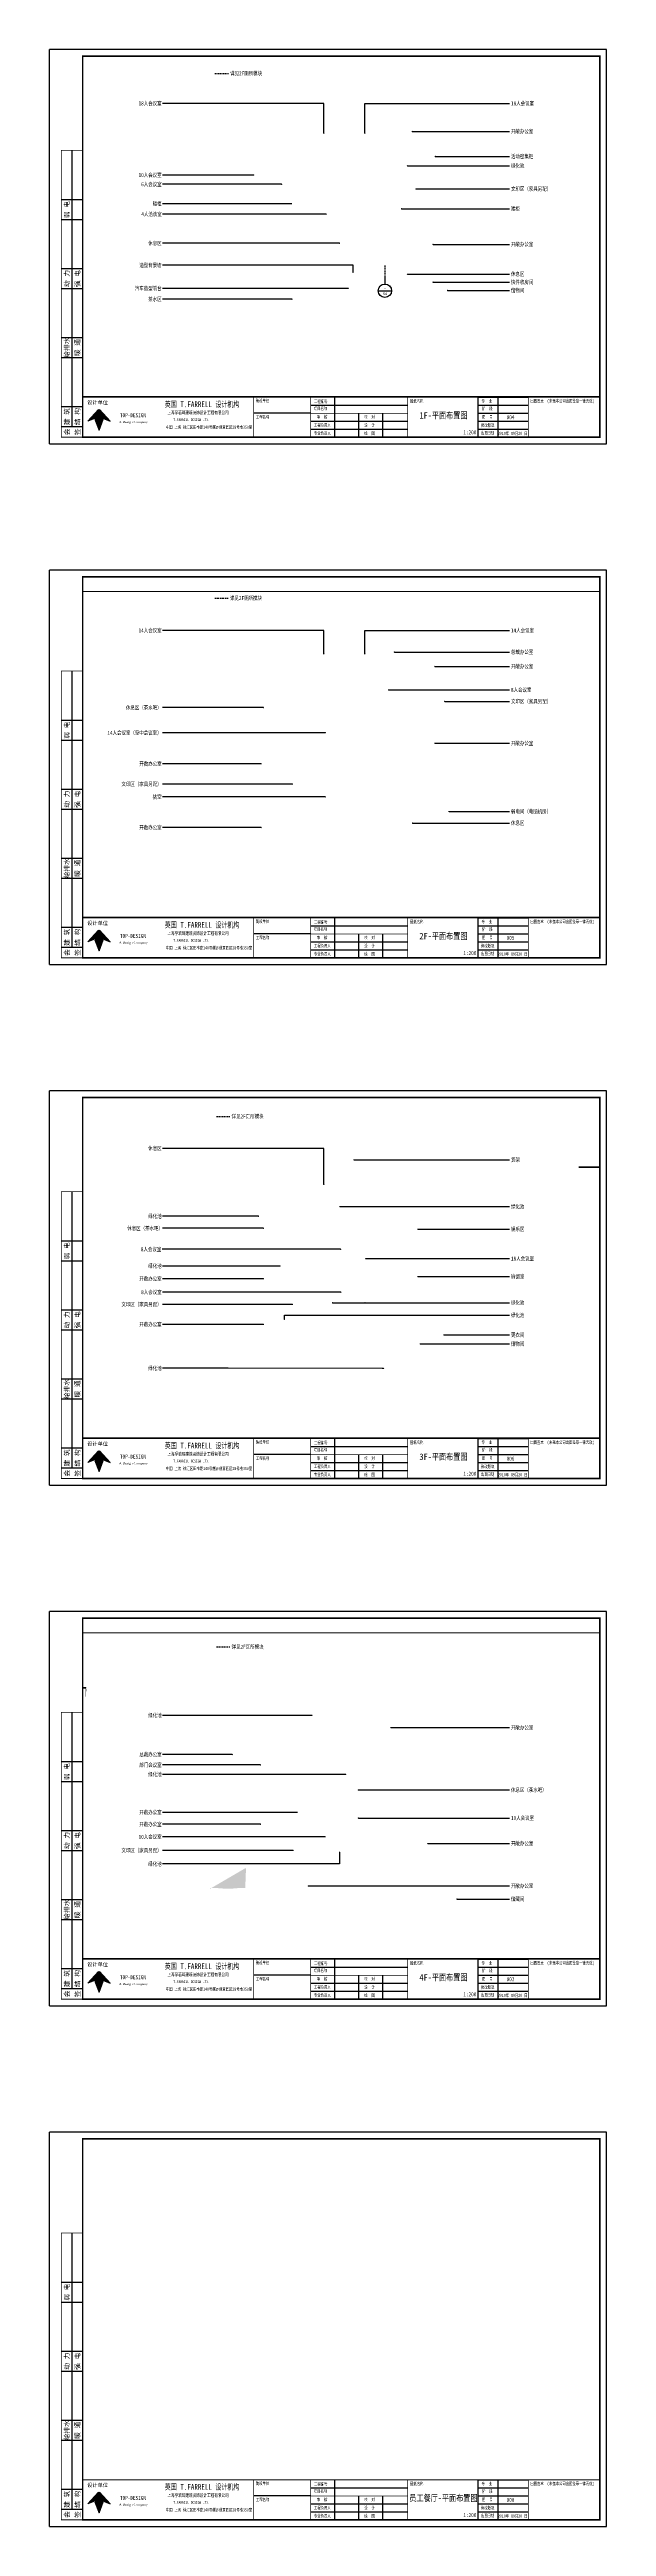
# Paper-space layout 'Layout1' of a CAD drawing. Extents: x 39229 to 39649, y 31468 to 33334.
# The model-space entities are those that its viewports show. They can reach past a viewport. Long polylines and large blocks are cut down to what shows.
import ezdxf
from ezdxf.enums import TextEntityAlignment as Align

# ---------------------------------------------------------------- set-up
doc = ezdxf.new("R2010")
doc.units = 0
doc.header["$LTSCALE"] = 1000
doc.header["$MEASUREMENT"] = 0
doc.header["$PDMODE"] = 1
doc.linetypes.add('HIDDEN2', pattern=[0.1875, 0.125, -0.0625])
doc.layers.get('0').update_dxf_attribs({"linetype": 'CONTINUOUS'})
doc.layers.get('Defpoints').update_dxf_attribs({"linetype": 'CONTINUOUS'})
doc.layers.add('24-布局标注', color=7, linetype='CONTINUOUS', lineweight=18)
for name, color, linetype in [('3', 3, 'CONTINUOUS'), ('8', 253, 'CONTINUOUS'), ('TK', 126, 'CONTINUOUS'), ('WALL', 7, 'CONTINUOUS'), ('图框', 7, 'CONTINUOUS'), ('家具', 2, 'CONTINUOUS')]:
    doc.layers.add(name, color=color, linetype=linetype)
doc.styles.add('-宋体', font='', dxfattribs={"width": 0.8})
doc.styles.add('DIM_FONT', font='romans.shx', dxfattribs={"width": 0.7, "height": 250, "bigfont": 'hztxt.shx'})
doc.styles.add('TKZ1', font='', dxfattribs={"width": 0.7})
doc.styles.add('TKZ2', font='', dxfattribs={"width": 0.7})
doc.styles.add('文字', font='')
doc.styles.get('-宋体').set_extended_font_data('SimSun')
doc.styles.get('TKZ1').set_extended_font_data('SimSun')
doc.styles.get('TKZ2').set_extended_font_data('SimSun')
doc.styles.get('文字').set_extended_font_data('NSimSun')
doc.dimstyles.new('50', dxfattribs={"dimscale": 50, "dimtxt": 2.5, "dimasz": 1, "dimexe": 1, "dimexo": 0, "dimgap": 0.6, "dimtad": 1, "dimdec": 0, "dimrnd": 10, "dimzin": 0, "dimdsep": 32, "dimtxsty": 'DIM_FONT', "dimblk": 'ARCHTICK', "dimcen": 0, "dimdle": 1, "dimclrd": 1, "dimclre": 1, "dimclrt": 2, "dimadec": 3, "dimazin": 0, "dimtfac": 1, "dimtdec": 0, "dimtix": 1, "dimtmove": 2, "dimatfit": 3, "dimldrblk": 'DOT', "dimfxl": 10, "dimfxlon": 1, "dimtolj": 1, "dimtzin": 0, "dimlwd": -1, "dimarcsym": 2})

# ---------------------------------------------------------------- blocks, each defined once
blk = doc.blocks.new('图框')
at = {"layer": '8'}
for points in [[(233934.0109338927, 77822.7593354606), (233930.3346079904, 76701.6397161656), (232299.088011803, 76047.44820874045)], [(233994.0117569733, 76611.5115698115), (233361.4810682106, 76349.97186672548), (233997.7242672014, 74692.17519163573), (234614.4641230124, 76352.0791214914)], [(234054.0125800687, 77822.7593354606), (234057.6889059711, 76701.6397161656), (235688.9355021435, 76047.44820874045)]]:
    blk.add_hatch(color=256, dxfattribs=at).paths.add_polyline_path(points)
at = {"layer": '8', "color": 4}
for points in [[(233934.0109338927, 77822.7593354606), (233930.3346079904, 76701.6397161656), (232299.088011803, 76047.44820874045), (233934.0109338927, 77822.7593354606)], [(233994.0117569733, 76611.5115698115), (233361.4810682106, 76349.97186672548), (233997.7242672014, 74692.17519163573), (234614.4641230124, 76352.0791214914), (233994.0117569733, 76611.5115698115)], [(233994.0117569733, 76611.5115698115), (233997.7242672014, 74692.17519163573)], [(234054.0125800687, 77822.7593354606), (234057.6889059711, 76701.6397161656), (235688.9355021435, 76047.44820874045), (234054.0125800687, 77822.7593354606)]]:
    blk.add_lwpolyline(points, dxfattribs=at)
at = {"layer": 'TK'}
for p, q in [((226520.0166140358, 72646.20060098897), (226520.0166140358, 132046.200600989)), ((310520.0166140358, 132046.200600989), (226520.0166140358, 132046.200600989)), ((310520.0166140358, 72646.20060098897), (310520.0166140358, 132046.200600989)), ((229920.0166140358, 75246.20060099049), (229920.0166140358, 116846.2006009905)), ((228320.0166140358, 109446.2006009912), (231520.0166140358, 109446.2006009912)), ((228320.0166140358, 106446.2006009912), (231520.0166140358, 106446.2006009912)), ((228320.0166140358, 99046.20060099049), (231520.0166140358, 99046.20060099049)), ((228320.0166140358, 96046.20060099049), (231520.0166140358, 96046.20060099049)), ((228320.0166140358, 88646.20060099049), (231520.0166140358, 88646.20060099049)), ((228320.0166140358, 85646.20060099049), (231520.0166140358, 85646.20060099049)), ((265920.0166140358, 78446.20060098897), (280520.0166140358, 78446.20060098897)), ((269520.0166140359, 79674.54705768189), (269520.0166140358, 73646.20060098897)), ((291056.1312599344, 79674.54705768189), (298733.2966142651, 79674.54705768189)), ((291120.0166140358, 79674.5470576819), (291120.0166140358, 73646.20060098897)), ((291120.0166140358, 78446.20060098897), (298720.0166140358, 78446.20060098897)), ((294120.0166140358, 79674.5470576819), (294120.0166140358, 73646.20060098897)), ((309520.0166140358, 79787.93288445355), (309520.0166140358, 73646.20060098897)), ((228320.0166140358, 78246.20060099049), (231520.0166140358, 78246.20060099049)), ((228320.0166140358, 75246.20060099049), (231520.0166140358, 75246.20060099049)), ((265920.0166140358, 77246.20060098906), (257320.0166140358, 77246.20060098906)), ((265920.0166140358, 76046.20060098897), (280520.0166140358, 76046.20060098897)), ((265920.0166140358, 74846.20060098897), (280520.0166140358, 74846.20060098897)), ((273120.0166140358, 77246.20060098897), (273120.0166140358, 73646.20060098897)), ((276720.0166140358, 77246.20060098897), (276720.0166140358, 73646.20060098897)), ((291120.0166140358, 77246.20060098897), (298720.0166140358, 77246.20060098897)), ((291120.0166140358, 76046.20060098897), (298720.0166140358, 76046.20060098897)), ((291120.0166140358, 74846.20060098897), (298720.0166140358, 74846.20060098897)), ((226520.0166140358, 72646.20060098897), (310520.0166140358, 72646.20060098897)), ((291056.1312599344, 73674.54705768189), (298733.2966142651, 73674.54705768189))]:
    blk.add_line(p, q, dxfattribs=at)
at = {"layer": 'TK', "const_width": 240}
blk.add_lwpolyline([(309520.0166140358, 73646.20060098897), (309520.0166140358, 131046.200600989), (231520.0166140358, 131046.200600989), (231520.0166140358, 73646.20060098897)], close=True, dxfattribs=at)
at = {"layer": 'TK', "const_width": 120}
for points in [[(231520.0166140358, 73646.20060098897), (228320.0166140358, 73646.20060098897), (228320.0166140358, 116846.2006009908), (231520.0166140358, 116846.2006009908)], [(309520.0166140358, 79646.20060098897), (231520.0166140358, 79646.20060098897)], [(257320.0166140358, 79674.54705768182), (257320.0166140358, 73646.20060098897)], [(265920.0166140358, 79674.54705768182), (265920.0166140358, 73646.20060098897)], [(280520.0166140358, 79674.54705768182), (280520.0166140358, 73646.20060098897)], [(298720.0166140358, 79674.54705768189), (298720.0166140358, 73646.20060098899)], [(280520.0166140358, 77246.20060098906), (265920.0166140358, 77246.20060098906)]]:
    blk.add_lwpolyline(points, dxfattribs=at)
at = {"layer": 'TK', "style": 'TKZ2'}
for s, p in [('弱 电', (229120.0166140358, 107946.2006009912)), ('动 力', (229120.0166140358, 97546.20060099049)), ('强 电', (230720.0166140358, 97546.20060099049)), ('给排水', (229120.0166140358, 87146.20060099049)), ('暖 通', (230720.0166140358, 87146.20060099049)), ('建 筑', (229120.0166140358, 76746.20060099049)), ('会', (229120.0166140358, 74446.20060099049)), ('结 构', (230720.0166140358, 76746.20060099049)), ('签', (230720.0166140358, 74446.20060099049))]:
    blk.add_text(s, height=720, rotation=90, dxfattribs=at).set_placement(p, align=Align.MIDDLE)
blk.add_text('设计单位', height=560, dxfattribs=at).set_placement((232206.4414944764, 78596.25848867797))
at = {"layer": 'TK'}
for s, height, style, width, p in [('英国 T.FARRELL 设计机构', 864, 'TKZ2', 0.75, (249541.687371708, 78627.33021254999)), ('工程编号', 480, 'TKZ2', 0.75, (267420.7562651639, 79047.55574975339)), ('图纸名称', 480, 'TKZ2', 0.75, (281893.786044633, 79095.99490811638)), ('专  业', 480, 'TKZ2', 0.75, (292476.4607198968, 79103.2504416999)), ('出图签章', 480, 'TKZ2', 0.75, (300037.6690059672, 79113.67446010938)), ('(未盖本公司出图签章一律无效)', 480, 'TKZ2', 0.75, (305129.0250233859, 79085.81885505283)), ('TOP-DESIGN ', 599.3364489315401, 'TKZ1', 0.8, (239304.4390093522, 76947.45885475446)), ('上海孚若珥建筑装饰设计工程有限公司', 518.4, 'TKZ2', 0.75, (248915.6321719947, 77363.4857263783)), ('中国 上海 徐汇区田林路140号越界创意园区28号楼350室', 480, 'TKZ2', 0.75, (250570.3013151905, 75165.63651060496)), ('T.FARRELL DESIGN LTD.', 400, 'TKZ1', 0.8, (247945.9835773349, 76270.75810400721)), ('项目名称', 480, 'TKZ2', 0.75, (267386.0906033019, 77977.24574779597)), ('工程负责人', 480, 'TKZ2', 0.75, (267664.0580421938, 75482.6123908013)), ('审  核', 480, 'TKZ2', 0.75, (267620.3421133523, 76710.95884749421)), ('校  对', 480, 'TKZ2', 0.75, (274789.4700255215, 76710.95884749434)), ('设  计', 480, 'TKZ2', 0.75, (274789.4700255215, 75482.61239080144)), ('修改版次', 480, 'TKZ2', 0.75, (292598.0434805655, 75459.60291653163)), ('阶  段', 480, 'TKZ2', 0.75, (292548.5200597694, 77965.18331851684)), ('图  号', 480, 'TKZ2', 0.75, (292551.5089292616, 76704.01136344676)), ('专业负责人', 480, 'TKZ2', 0.75, (267664.0580421938, 74254.26593410833)), ('绘  图', 480, 'TKZ2', 0.75, (274789.4700255215, 74254.26593410852)), ('出图日期', 480, 'TKZ2', 0.75, (292590.2394579108, 74295.16077331135)), ('2010年 09月20 日', 480, 'TKZ2', 0.75, (296369.906242184, 74236.4071834799))]:
    blk.add_text(s, height=height, dxfattribs=dict(at, style=style, width=width)).set_placement(p, align=Align.MIDDLE)
at = {"layer": 'TK', "style": 'TKZ2', "width": 0.75}
for s, p in [('建设单位', (257640.0715994136, 78903.34510285122)), ('工程名称', (257640.0715994136, 76446.65218946549))]:
    blk.add_text(s, height=480, dxfattribs=at).set_placement(p)
at = {"layer": 'TK', "insert": (237001.953752042, 76086.78610139243), "char_height": 299.66822446577, "width": 13243.30302082183, "attachment_point": 1, "style": 'TKZ1'}
blk.add_mtext('{\\fGeorgia|b0|i0|c0|p18;\\W1.2;A Design Company}', dxfattribs=at)
blk = doc.blocks.new('_ArchTick')
at = {"color": 0, "linetype": 'ByBlock', "const_width": 0.15}
blk.add_lwpolyline([(-0.5, -0.5), (0.5, 0.5)], dxfattribs=at)
blk = doc.blocks.new('_Dot')
at = {"color": 0, "linetype": 'ByBlock', "lineweight": -2}
blk.add_line((-0.5, 0), (-1, 0), dxfattribs=at)
at = {"color": 0, "linetype": 'ByBlock', "const_width": 0.5}
blk.add_lwpolyline([(-0.25, 0, 1), (0.25, 0, 1)], format="xyb", close=True, dxfattribs=at)

msp = doc.modelspace()

# ---------------------------------------------------------------- hatches: boundary and pattern name
h = msp.add_hatch(color=7)
h.paths.add_polyline_path([(472380.4496858142, -85110.62395788028), (472620.4496858142, -85110.62395788028)], flags=16)
h.paths.add_polyline_path([(472380.4496858142, -85110.62395788028), (472380.4496858142, -83730.68315495571)], flags=16)
edge = h.paths.add_edge_path()
edge.add_line((464040.4502021884, -83490.61323959597), (464040.4467878131, -83730.69799630504))
edge.add_line((472380.4496858142, -83730.68315495568), (464040.4467878131, -83730.69799630504))
edge.add_line((472620.4496858142, -83490.62395788028), (464040.4502021884, -83490.61323959597))
edge.add_line((472620.449833001, -83490.62395788045), (472720.449833001, -83490.62395788047))
edge.add_line((472620.4496858142, -83730.68315495568), (472720.4496858142, -83730.6831549557))
edge.add_line((472720.4496858142, -83730.6831549557), (472720.4498330009, -83490.62395788045))
edge.add_line((472620.4496858142, -85110.62395788028), (472620.4496858142, -83730.6831549557))
at = {"layer": '家具'}
h = msp.add_hatch(color=1, dxfattribs=at)
edge = h.paths.add_edge_path(flags=16)
edge.add_line((491360.4498798357, -113760.6534818157), (491360.4498798357, -113880.6534818158))
h.paths.add_polyline_path([(491360.4498798357, -113760.6534818157), (491360.4498798357, -113880.6534818158)], flags=17)
edge = h.paths.add_edge_path()
edge.add_line((496680.4496858142, -110780.6540859946), (496800.4496858142, -110780.6539066205))
edge.add_line((496800.4496858142, -110780.6539066205), (496800.4496858146, -113880.6534818158))
edge.add_line((496680.4496858142, -110780.6539066206), (496680.4496858146, -113760.6534818157))
edge.add_line((491360.4498798357, -113880.6534818158), (496800.4496858146, -113880.6534818158))
edge.add_line((491360.4498798357, -113760.6534818157), (496680.4496858146, -113760.6534818157))
edge.add_line((491360.4498798357, -113760.6534818157), (491360.4498798357, -113880.6534818158))

# ---------------------------------------------------------------- linework, layer by layer
at = {"layer": '家具', "color": 8}
for p in [(242999.6733843983, -93908.8148435965), (242999.6740065104, -94411.30964733634), (242999.6746286225, -94913.80445107617), (242999.6752507346, -95416.29925481601), (242999.6758728467, -95918.79405855585), (242999.6764949588, -96421.28886229568), (242999.6771967219, -93908.81500183967), (242999.6771967219, -93908.81500183967), (242999.6765480594, -94411.30979950358), (242999.6771701715, -94913.80460324342), (242999.6771701715, -94913.80460324342), (242999.6765215092, -95416.29926089193), (242999.6771436213, -95918.79406463177), (242999.6771436213, -95918.79406463177), (242999.677117071, -96923.78366603552), (242999.677117071, -96923.78366603552)]:
    msp.add_point(p, dxfattribs=at)

# ---------------------------------------------------------------- texts
at = {"layer": 'WALL', "color": 2, "insert": (275686.8844001173, -110376.28918117), "char_height": 500, "width": 4518.28482910624, "attachment_point": 1, "style": 'DIM_FONT'}
msp.add_mtext('\\A1;', dxfattribs=at)

psp = doc.layouts.get("Layout1")

# ---------------------------------------------------------------- linework, layer by layer
at = {"color": 7, "const_width": 1}
psp.add_lwpolyline([(39482.2694672834, 33157.05771033576), (39482.2694672834, 33162.2174662313)], dxfattribs=at)
at = {"layer": '24-布局标注', "linetype": 'HIDDEN2', "lineweight": -3, "ltscale": 0.01}
for p, q in [((39354.11893758141, 33315.61788459124), (39364.32503452602, 33315.61788459124)), ((39482.2694672834, 33171.05357797357), (39482.2694672834, 33162.2174662313)), ((39354.0044936943, 32920.3820093732), (39364.21059063891, 32920.3820093732)), ((39355.22420001404, 32529.93956433607), (39365.43029695865, 32529.93956433607)), ((39355.20799395118, 32130.41542347045), (39365.41409089579, 32130.41542347045))]:
    psp.add_line(p, q, dxfattribs=at)
at = {"layer": '24-布局标注', "color": 6, "lineweight": -3, "ltscale": 2.5}
psp.add_line((39477.21332672037, 33152.00157040464), (39487.32560784645, 33152.00156966617), dxfattribs=at)
at = {"layer": '24-布局标注', "linetype": 'HIDDEN2', "lineweight": -3, "ltscale": 0.01, "const_width": 0.015}
for points in [[(39354.11893758141, 33291.27184969354), (39354.11893758141, 33291.27184969354), (39354.11893758141, 33315.61788459124)], [(39354.0044936943, 32892.22643252498), (39354.0044936943, 32892.22643252498), (39354.0044936943, 32920.3820093732)], [(39355.22420001404, 32501.78398748785), (39355.22420001404, 32501.78398748785), (39355.22420001404, 32529.93956433607)], [(39355.20799395118, 32097.16032889179), (39355.20799395118, 32097.16032889179), (39355.20799395118, 32130.41542347045)]]:
    psp.add_lwpolyline(points, dxfattribs=at)
for points in [[(39354.11893758141, 33291.27184969354), (39427.85366362394, 33291.27184969354), (39427.85366362394, 33261.42462020054), (39354.11893758141, 33261.42462020054)], [(39482.2694672834, 33205.12483944384), (39486.75338899194, 33205.12483944384), (39486.75338899194, 33171.05357797357), (39482.2694672834, 33171.05357797357)], [(39354.0044936943, 32892.22643252498), (39427.73921973683, 32892.22643252498), (39427.73921973683, 32846.43220988477), (39354.0044936943, 32846.43220988477)], [(39355.22420001404, 32501.78398748785), (39424.63961397333, 32501.78398748785), (39424.63961397333, 32455.98976484764), (39355.22420001404, 32455.98976484764)], [(39355.20799395118, 32097.16032889179), (39424.62340791046, 32097.16032889179), (39424.62340791046, 32051.36610625158), (39355.20799395118, 32051.36610625158)]]:
    psp.add_lwpolyline(points, close=True, dxfattribs=at)
at = {"layer": '24-布局标注', "color": 6, "lineweight": -3, "ltscale": 2.5}
psp.add_circle((39482.2694672834, 33152.00156977272), 5.056140563038321, dxfattribs=at)

# ---------------------------------------------------------------- block references
at = {"layer": '图框', "xscale": 0.00500000364263542, "yscale": 0.005000003649911378, "zscale": 0.005000003649135227}
for p in [(38096.7609139485, 32673.45980187592), (38096.7609139485, 32281.23929442079), (38096.7609139485, 31889.01878696566), (38096.7609139485, 31496.79827951053), (38096.7609139485, 31104.57777205541)]:
    psp.add_blockref('图框', p, dxfattribs=at)

# ---------------------------------------------------------------- texts
at = {"color": 2, "style": '-宋体', "width": 0.8}
for s, p in [('详见2F厕所模块', (39365.5848887978, 33314.2083727579)), ('18人会议室', (39577.33342981846, 33291.64544407421)), ('开敞办公室', (39577.33342981846, 33270.53032125217)), ('活动密集柜', (39577.33342981846, 33251.75024502306)), ('绿化池', (39577.33342981846, 33244.65877412516)), ('矮柜', (39577.33342981846, 33212.28843423596)), ('文印区（家具另配）', (39577.33342981846, 33227.23930692632)), ('开敞办公室', (39577.33342981846, 33185.47958306356)), ('休息区', (39577.33342981846, 33163.0772855087)), ('快件收房间', (39577.33342981846, 33157.00243643553)), ('储物间', (39577.33342981846, 33150.77165860885)), ('详见2F厕所模块', (39365.47044491069, 32918.97249753986)), ('14人会议室', (39577.33342981846, 32894.62719641953)), ('总裁办公室', (39577.33342981846, 32878.37035094958)), ('开敞办公室', (39577.33342981846, 32867.4951748163)), ('文印区（家具另配）', (39577.33342981846, 32841.15175376774)), ('8人会议室', (39577.33342981846, 32849.87689290402)), ('开敞办公室', (39577.33342981846, 32809.63261969711)), ('休息区', (39577.33342981846, 32749.53504419207)), ('弱电间（电脑机房）', (39577.33342981846, 32758.2225885822)), ('详见2F厕所模块', (39366.69015123043, 32528.53005250273)), ('货架', (39577.33342981846, 32495.84242591781)), ('绿化池', (39577.33342981846, 32460.61181151638)), ('娱乐区', (39577.33342981846, 32443.53560455378)), ('瑜伽室', (39577.33342981846, 32407.88858897003)), ('18人会议室', (39577.33342981846, 32421.41944441981)), ('绿化池', (39577.33342981846, 32388.1746700482)), ('绿化池', (39577.33342981846, 32378.71370614658)), ('储物间', (39577.33342981846, 32357.22192667284)), ('更衣间', (39577.33342981846, 32363.9348264482)), ('详见2F厕所模块', (39366.67394516757, 32129.00591163711)), ('开敞办公室', (39577.33342981846, 32068.13695361315)), ('休息区（茶水吧）', (39577.33342981846, 32021.17036343984)), ('10人会议室', (39577.33342981846, 32000.0296917895)), ('开敞办公室', (39577.33342981846, 31980.81395430914)), ('开敞办公室', (39577.33342981846, 31948.85955432479)), ('储藏间', (39577.33342981846, 31938.98382981071))]:
    psp.add_text(s, height=3, dxfattribs=at).set_placement(p)
for s, p in [('18人会议室', (39313.87694457985, 33291.64544407421)), ('10人会议室', (39313.87694457985, 33237.67867499743)), ('6人会议室', (39313.87694457985, 33230.71382488903)), ('矮柜', (39313.87694457985, 33216.11879457599)), ('4人洽谈室 ', (39315.97332410135, 33208.18864775061)), ('休息区', (39313.87694457985, 33186.28386047601)), ('造型背景墙', (39313.87694457985, 33169.7149133601)), ('汽车造型前台', (39313.87694457985, 33152.27501087035)), ('茶水区', (39313.87694457985, 33144.16482345101)), ('14人会议室', (39313.87694457985, 32894.62719641953)), ('休息区（茶水吧）', (39313.87694457985, 32836.46138537903)), ('14人会议室（空中会议室）', (39313.87694457985, 32817.54531515497)), ('开敞办公室', (39313.87694457985, 32794.14300939463)), ('文印区（家具另配）', (39313.87694457985, 32778.88473479819)), ('挑空', (39313.87694457985, 32769.2425297709)), ('开敞办公室', (39313.87694457985, 32746.1549057966)), ('休息区', (39313.87694457985, 32504.4804644405)), ('休息区（茶水吧）', (39314.85871834379, 32444.2408779239)), ('绿化池', (39313.87694457985, 32453.35977673782)), ('8人会议室', (39313.66860517686, 32428.43408783597)), ('绿化池', (39313.87694457985, 32415.85178249348)), ('开敞办公室', (39313.87694457985, 32406.24565073953)), ('8人会议室', (39313.87694457985, 32396.13265790143)), ('文印区（家具另配）', (39313.87694457985, 32386.93428797255)), ('开敞办公室', (39313.87694457985, 32371.86026073423)), ('绿化池', (39313.87694457985, 32338.8157558207)), ('绿化池', (39313.87694457985, 32077.32031542932)), ('总裁办公室', (39313.87694457985, 32047.84960826275)), ('部门会议室', (39313.87694457985, 32039.98364316135)), ('绿化池', (39313.87694457985, 32032.85795966452)), ('开敞办公室', (39313.87694457985, 32004.27606581996)), ('开敞办公室', (39313.87694457985, 31995.30631013123)), ('10人会议室', (39313.87694457985, 31985.85569488945)), ('文印区（家具另配）', (39313.87694457985, 31975.60182996147)), ('绿化池', (39313.87694457985, 31965.3844989475))]:
    psp.add_text(s, height=3, dxfattribs=at).set_placement(p, align=Align.RIGHT)
at = {"layer": '3', "color": 3, "char_height": 2.0503125, "attachment_point": 5, "style": '文字'}
for s, insert in [('64', (39482.27222569483, 33149.67721744841)), ('-', (39482.27222569483, 33153.84654412602))]:
    psp.add_mtext(s, dxfattribs=dict(at, insert=insert))
at = {"layer": '图框', "style": 'TKZ1', "width": 0.8}
for s, height, p in [('1F-平面布置图', 4.79469159145232, (39526.41174970879, 33058.24476710746)), ('1:200', 2.9966822446577, (39546.32699767347, 33045.28950501219)), ('004', 2.9966822446577, (39576.99084531652, 33056.68879854735)), ('2F-平面布置图', 4.79469159145232, (39526.41174970879, 32666.02425965233)), ('1:200', 2.9966822446577, (39546.32699767347, 32653.06899755706)), ('005', 2.9966822446577, (39576.99084531652, 32664.50227848762)), ('3F-平面布置图', 4.79469159145232, (39526.41174970879, 32273.8037521972)), ('1:200', 2.9966822446577, (39546.32699767347, 32260.84849010193)), ('006', 2.9966822446577, (39576.99084531652, 32272.20003294059)), ('4F-平面布置图', 4.79469159145232, (39526.41174970879, 31881.58324474207)), ('1:200', 2.9966822446577, (39546.32699767347, 31868.62798264681)), ('007', 2.9966822446577, (39576.99084531652, 31880.03967704582)), ('员工餐厅-平面布置图', 4.79469159145232, (39526.41174970879, 31489.36273728695)), ('1:200', 2.9966822446577, (39546.32699767347, 31476.40747519168)), ('008', 2.9966822446577, (39576.99084531652, 31487.82415633221))]:
    psp.add_text(s, height=height, dxfattribs=at).set_placement(p, align=Align.MIDDLE)

# ---------------------------------------------------------------- leaders
for points in [[(39436.23573963586, 33270.6604574324), (39436.23573963586, 33293.10777772809), (39314.64083861143, 33293.10777772809)], [(39467.16966285228, 33270.6604574324), (39467.16966285228, 33293.10777772809), (39576.30290907778, 33293.10777772809)], [(39502.87598674008, 33271.99265490605), (39571.69783896628, 33271.99265490605), (39576.30290907778, 33271.99265490605)], [(39520.21389408377, 33253.21257867694), (39571.69783896628, 33253.21257867694), (39576.30290907778, 33253.21257867694)], [(39383.27933759099, 33239.14100865131), (39364.0915345258, 33239.14100865131), (39314.64083861143, 33239.14100865131)], [(39404.39302328035, 33232.17615854291), (39364.0915345258, 33232.17615854291), (39314.64083861143, 33232.17615854291)], [(39499.26079221127, 33246.12110777904), (39571.69783896628, 33246.12110777904), (39576.30290907778, 33246.12110777904)], [(39411.77663124294, 33217.58112822987), (39364.0915345258, 33217.58112822987), (39314.64083861143, 33217.58112822987)], [(39494.88864248212, 33213.75076788984), (39571.69783896628, 33213.75076788984), (39576.30290907778, 33213.75076788984)], [(39505.76026589314, 33228.7016405802), (39571.69783896628, 33228.7016405802), (39576.30290907778, 33228.7016405802)], [(39437.96404997805, 33209.65098140448), (39364.0915345258, 33209.65098140448), (39314.64083861143, 33209.65098140448)], [(39447.91680025458, 33187.74619412989), (39364.0915345258, 33187.74619412989), (39314.64083861143, 33187.74619412989)], [(39518.57776952469, 33186.94191671744), (39571.69783896628, 33186.94191671744), (39576.30290907778, 33186.94191671744)], [(39458.21628075879, 33165.90646919457), (39458.21628075879, 33171.17724701398), (39314.64083861143, 33171.17724701398)], [(39499.27665904522, 33164.47095905607), (39571.69783896628, 33164.53961916258), (39576.30290907778, 33164.53961916258)], [(39518.57776952469, 33158.46477008941), (39571.69783896628, 33158.46477008941), (39576.30290907778, 33158.46477008941)], [(39454.59491755215, 33153.73734452423), (39409.48724959125, 33153.73734452423), (39314.64083861143, 33153.73734452423)], [(39412.20679394936, 33145.62715710489), (39394.71359820038, 33145.62715710489), (39314.64083861143, 33145.62715710489)], [(39529.49450924392, 33152.23399226273), (39571.69783896628, 33152.23399226273), (39576.30290907778, 33152.23399226273)], [(39436.23573963586, 32878.43994997728), (39436.23573963586, 32896.0895300734), (39314.64083861143, 32896.0895300734)], [(39467.16966285228, 32878.43994997728), (39467.16966285228, 32896.0895300734), (39576.30290907778, 32896.0895300734)], [(39489.38484388839, 32879.83268460345), (39571.69783896628, 32879.83268460345), (39576.30290907778, 32879.83268460345)], [(39519.99032437216, 32868.95750847018), (39571.69783896628, 32868.95750847018), (39576.30290907778, 32868.95750847018)], [(39485.05770634599, 32851.3392265579), (39571.69783896628, 32851.3392265579), (39576.30290907778, 32851.3392265579)], [(39527.39629642114, 32842.61408742161), (39571.69783896628, 32842.61408742161), (39576.30290907778, 32842.61408742161)], [(39390.60724930518, 32837.92371903291), (39364.0915345258, 32837.92371903291), (39314.64083861143, 32837.92371903291)], [(39437.2755424302, 32819.00764880885), (39364.0915345258, 32819.00764880885), (39314.64083861143, 32819.00764880885)], [(39519.99032437216, 32811.09495335098), (39571.69783896628, 32811.09495335098), (39576.30290907778, 32811.09495335098)], [(39388.9229966249, 32795.60534304851), (39364.0915345258, 32795.60534304851), (39314.64083861143, 32795.60534304851)], [(39412.45546741615, 32780.34706845207), (39364.0915345258, 32780.34706845207), (39314.64083861143, 32780.34706845207)], [(39437.2755424302, 32770.70486342478), (39364.0915345258, 32770.70486342478), (39314.64083861143, 32770.70486342478)], [(39388.9229966249, 32747.61723945048), (39364.0915345258, 32747.61723945048), (39314.64083861143, 32747.61723945048)], [(39503.12924333112, 32750.99737784595), (39571.69783896628, 32750.99737784595), (39576.30290907778, 32750.99737784595)], [(39530.62238246114, 32759.68492223608), (39571.69783896628, 32759.68492223608), (39576.30290907778, 32759.68492223608)], [(39436.23573963586, 32478.72865614099), (39436.23573963586, 32505.94279809438), (39314.64083861143, 32505.94279809438)], [(39459.01485266621, 32497.30475957169), (39571.69783896628, 32497.30475957169), (39576.30290907778, 32497.30475957169)], [(39386.87781869334, 32454.8221103917), (39364.0915345258, 32454.8221103917), (39314.64083861143, 32454.8221103917)], [(39448.39787392168, 32462.07414517026), (39571.69783896628, 32462.07414517026), (39576.30290907778, 32462.07414517026)], [(39448.85741542404, 32429.89642148984), (39363.88319512281, 32429.89642148984), (39314.43249920844, 32429.89642148984)], [(39390.60724930518, 32445.70321157778), (39364.0915345258, 32445.70321157778), (39314.64083861143, 32445.70321157778)], [(39507.12469301512, 32444.99793820766), (39571.69783896628, 32444.99793820766), (39576.30290907778, 32444.99793820766)], [(39403.11369957364, 32417.31411614735), (39364.0915345258, 32417.31411614735), (39314.64083861143, 32417.31411614735)], [(39467.87163238936, 32422.88177807369), (39571.69783896628, 32422.88177807369), (39576.30290907778, 32422.88177807369)], [(39390.60724930518, 32407.70798439341), (39364.0915345258, 32407.70798439341), (39314.64083861143, 32407.70798439341)], [(39449.06575482704, 32397.59499155531), (39364.0915345258, 32397.59499155531), (39314.64083861143, 32397.59499155531)], [(39507.12469301512, 32409.3509226239), (39571.69783896628, 32409.3509226239), (39576.30290907778, 32409.3509226239)], [(39412.5074086192, 32388.39662162643), (39364.0915345258, 32388.39662162643), (39314.64083861143, 32388.39662162643)], [(39390.60724930518, 32373.3225943881), (39364.0915345258, 32373.3225943881), (39314.64083861143, 32373.3225943881)], [(39406.45802990701, 32377.16727979429), (39406.4581048721, 32380.17603980047), (39576.30290907778, 32380.17603980046)], [(39442.85894305041, 32389.63700370208), (39571.69783896628, 32389.63700370208), (39576.30290907778, 32389.63700370208)], [(39467.23405549536, 32389.63700370208), (39571.69783896628, 32389.63700370208), (39576.30290907778, 32389.63700370208)], [(39508.92545900385, 32358.68426032672), (39571.69783896628, 32358.68426032672), (39576.30290907778, 32358.68426032672)], [(39526.80969464377, 32365.39716010207), (39571.69783896628, 32365.39716010207), (39576.30290907778, 32365.39716010207)], [(39481.2343363155, 32340.15672928595), (39364.0915345258, 32340.27808947458), (39314.64083861143, 32340.27808947458)], [(39427.1821448852, 32078.7826490832), (39364.0915345258, 32078.7826490832), (39314.64083861143, 32078.7826490832)], [(39486.8347424323, 32069.59928726703), (39571.69783896628, 32069.59928726703), (39576.30290907778, 32069.59928726703)], [(39367.16637226335, 32049.31194191663), (39364.0915345258, 32049.31194191663), (39314.64083861143, 32049.31194191663)], [(39388.3527020035, 32041.44597681523), (39364.0915345258, 32041.44597681523), (39314.64083861143, 32041.44597681523)], [(39452.64865830463, 32034.3202933184), (39364.0915345258, 32034.3202933184), (39314.64083861143, 32034.3202933184)], [(39462.23701342092, 32022.63269709372), (39571.69783896628, 32022.63269709372), (39576.30290907778, 32022.63269709372)], [(39416.09642395387, 32005.73839947384), (39364.0915345258, 32005.73839947384), (39314.64083861143, 32005.73839947384)], [(39462.23701342092, 32001.49202544337), (39571.69783896628, 32001.49202544337), (39576.30290907778, 32001.49202544337)], [(39388.3527020035, 31996.76864378511), (39364.0915345258, 31996.76864378511), (39314.64083861143, 31996.76864378511)], [(39437.12373223399, 31987.31802854333), (39364.0915345258, 31987.31802854333), (39314.64083861143, 31987.31802854333)], [(39514.60619194359, 31982.27628796302), (39571.69783896628, 31982.27628796302), (39576.30290907778, 31982.27628796302)], [(39413.03513609658, 31977.06416361535), (39364.0915345258, 31977.06416361535), (39314.64083861143, 31977.06416361535)], [(39448.10572650549, 31975.63575145476), (39448.10572650549, 31966.84683260138), (39314.64083861143, 31966.84683260138)], [(39424.5616290962, 31950.32188797867), (39571.69783896628, 31950.32188797867), (39576.30290907778, 31950.32188797867)], [(39536.62757651188, 31940.44616346459), (39571.69783896628, 31940.44616346459), (39576.30290907778, 31940.44616346459)]]:
    psp.add_leader(points, dimstyle='50', override={"dimscale": 1})

# ---------------------------------------------------------------- viewports
at = {"layer": 'Defpoints', "color": 8}
psp.add_viewport(center=(39449.36198242447, 33200.54552035247), size=(390.0002841255628, 256.291525670822), view_center_point=(260399.5099836441, -98739.21081972323), view_height=51258.30460854552, dxfattribs=at)
for center, size, view_center_point, view_height, status in [((39449.36198242447, 32802.79821205734), (390.0002841255628, 245.2379239907968), (340786.2010649066, -99844.57012444595), 49047.58632209971, 3), ((39449.36198242447, 32416.10450544222), (390.0002841255628, 256.2915256708111), (428219.8544749803, -98739.20935650954), 51258.30762693082, 4), ((39449.36198242447, 32018.35719714708), (390.0002841255628, 245.2379239907968), (511150.1194787393, -99844.5690278358), 49047.58855494114, 5), ((39449.36198242447, 31631.30915956465), (390.0002841255628, 257.0001876054484), (594724.321640482, -98810.07486849796), 51400.04149758843, 6)]:
    psp.add_viewport(center=center, size=size, view_center_point=view_center_point, view_height=view_height, status=status, dxfattribs=at)

doc.saveas('drawing.dxf')
